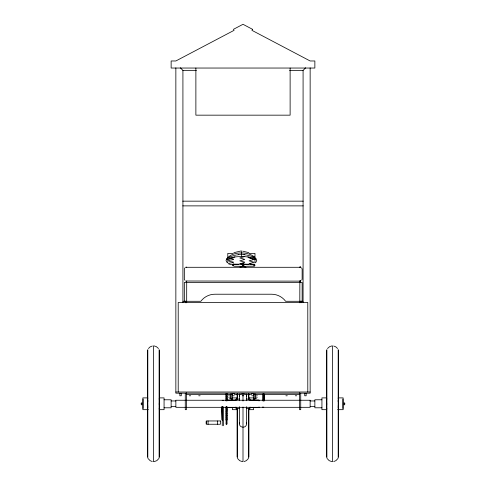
<?xml version="1.0" encoding="UTF-8"?>
<svg xmlns="http://www.w3.org/2000/svg" width="486" height="486" viewBox="0 0 486 486"><rect width="100%" height="100%" fill="white"/><g stroke="black" fill="none" stroke-linecap="round" stroke-linejoin="round"><path stroke-width="0.73" d="M233.566 265.465L233.559 265.951L233.559 265.538M233.559 264.645L233.566 264.159L253.984 264.238L253.984 264.651M253.978 265.544L253.971 266.03L253.971 265.617M253.978 264.724L253.984 264.238M246.062 393.775L246.414 394.626A3.536 3.536 0 0 1 246.414 396.455L246.536 395.507A3.536 2.886 0 0 0 246.414 394.76M239.464 400.75L239.464 395.537L239.938 393.775M246.536 406.703L246.536 423.81C246.657 428.974 238.134 427.85 239.586 422.899M246.414 396.254L246.414 394.626M227.788 257.629C233.353 251.365 249.403 251.365 254.974 257.629M300.19 281.017L299.886 281.212L300.542 281.127L185.707 281.017L186.442 281.266L186.448 282.445M186.745 267.148L185.646 267.294L300.84 267.294L299.747 267.148M300.591 281.017L300.069 281.017M244.798 256.505L239.78 257.951L244.798 259.396L239.78 260.848L244.707 262.142L244.063 262.738L239.78 263.74L242.289 264.348M254.093 256.547L252.835 257.064M301.763 280.143L302.146 279.164L302.146 269.232L301.709 267.956M184.777 267.956L184.34 269.232L184.34 279.164L184.729 280.143M158.843 458.571L156.808 460.667L154.056 461.657M248.376 458.571L246.335 460.667L244.172 461.56M337.904 458.571L335.869 460.667L333.7 461.56M148.424 348.511L150.131 346.901L152.3 346.008M327.485 348.511L329.702 346.609L331.944 345.917M227.017 258.619L226.008 260.411L226.768 262.124L227.788 262.89L227.788 259.639M303.082 302.474L303.082 70.397L305.7 67.779M300.293 281.212L299.911 281.127L300.305 281.017M227.588 258.188L229.69 256.948L233.736 255.575M234.878 256.912L227.788 259.731L226.512 258.85C235.819 255.8 246.943 255.8 256.25 258.85L254.974 259.731L247.884 256.912M233.9 252.677L241.378 250.879L241.378 256.565M231.099 398.247L230.394 398.38A1.409 0.948 -0.5 0 1 229.167 397.913A1.409 0.948 -0.5 0 1 229.167 396.971M300.299 281.212L300.038 282.445M299.911 281.127L300.409 281.017M234.337 255.442L236.135 255.053M250.326 257.55L249.075 257.926L254.087 259.378L249.075 260.824L254.087 262.27L249.075 263.716L252.835 264.578M236.779 254.95L238.711 254.652M147.44 409.528L147.957 409.467M248.51 398.107L249.026 398.04M338.043 398.107L338.56 398.04M238.413 254.506L241.378 254.196L244.349 254.506M185.603 301.211L182.918 301.296M253.419 266.164L246.396 266.243M240.102 266.298L234.331 266.231M238.741 264.542L234.902 264.499M180.3 67.779L182.918 70.397L196.435 70.397M289.565 70.397L303.082 70.397M182.779 201.161L303.221 201.161M182.779 205.876L303.221 205.876M233.073 253.4L227.788 253.4L227.788 258.157M249.306 253.4L254.974 253.4L254.974 258.157M244.415 264.341L245.825 264.341M303.082 301.296L285.653 301.296A17.508 17.508 0 0 0 271.516 294.224L214.97 294.224A17.508 17.508 0 0 0 200.833 301.296L184.34 301.296L184.34 282.445L302.146 282.445L302.146 301.296M175.853 392.008L310.147 392.008M179.383 393.417L181.74 393.417M232.399 393.417L234.756 393.417M241.821 393.417L244.179 393.417M251.244 393.417L253.601 393.417M304.26 393.417L306.617 393.417M226.98 393.909L226.154 393.909L226.154 400.731M186.454 394.359L232.751 394.359M234.27 394.359L251.73 394.359M253.249 394.359L299.546 394.359M189.279 395.774L190.694 395.774M198.707 395.774L200.117 395.774M232.867 395.774L234.282 395.774M242.295 395.774L243.705 395.774M251.718 395.774L253.133 395.774M285.883 395.774L287.293 395.774M295.306 395.774L296.721 395.774M226.154 396.242L226.859 396.242M226.506 396.862L226.98 396.862M147.41 397.894L142.866 397.894L142.866 409.674L148.169 409.674M159.53 397.894L164.068 397.894L164.068 409.674L159.53 409.674M232.399 397.894L237.697 397.894M248.303 397.894L253.601 397.894M326.471 397.894L321.932 397.894L321.932 409.674L326.471 409.674M338.59 397.894L343.134 397.894L343.134 409.674L337.831 409.674M226.506 398.058L226.98 398.058M231.221 398.38L230.394 398.38L230.394 393.994M254.779 398.38L255.606 398.38A1.409 0.948 0.5 0 0 256.833 397.913A1.409 0.948 0.5 0 0 256.833 396.971M231.221 398.526L232.399 398.526M253.601 398.526L254.779 398.526M226.154 398.69L226.859 398.69M239.653 399.073L235.929 399.073L235.929 400.519M246.347 399.073L250.071 399.073L250.071 400.64M226.506 399.723L226.98 399.723M164.068 399.778L171.139 399.778L171.139 407.79L164.068 407.79M321.932 399.778L314.861 399.778L314.861 407.79L321.932 407.79M226.98 400.014L235.929 400.014M250.071 400.021L259.02 400.021L259.02 400.968M171.139 400.956L175.853 400.956M310.147 400.956L314.861 400.956M171.139 406.612L175.853 406.612M310.147 406.612L314.861 406.612M226.98 407.554L235.929 407.554M250.071 407.547L259.02 407.547L259.02 406.934M226.506 407.851L226.98 407.851M239.653 408.495L235.929 408.495L235.929 407.049M246.347 408.495L250.071 408.495L250.071 407.116M226.154 408.884L226.859 408.884M226.506 409.516L226.98 409.516M237.697 409.674L232.399 409.674L232.399 407.948M248.303 409.674L253.601 409.674L253.601 407.869M226.506 410.706L226.98 410.706M226.154 411.332L226.859 411.332M226.154 413.659L226.98 413.665M226.506 415.342L226.98 415.342M226.154 415.834L226.859 415.834M226.154 417.82L226.859 417.82M226.506 418.95L226.98 418.95M226.269 419.218L226.743 419.218M226.154 419.582L226.859 419.582M226.269 420.694L226.743 420.694M226.154 421.095L226.859 421.095M206.246 421.66L206.246 423.549M226.154 422.334L226.859 422.334M226.154 423.282L226.859 423.282M226.154 423.92L226.859 423.92M248.48 264.469L246.438 264.451M300.415 301.205L301.903 301.296M338.043 409.467L338.56 409.528M248.51 409.467L249.026 409.528M147.44 398.04L147.957 398.107M244.051 254.652L245.983 254.95M154.056 345.917L156.298 346.609L158.515 348.511M331.944 461.657L329.192 460.667L327.157 458.571M242.411 461.657L239.665 460.667L237.624 458.571M300.816 267.294L299.917 267.203M242.721 251.147L248.862 252.677M246.627 255.053C250.15 256.019 255.253 256.523 256.754 260.411L255.994 262.124L254.974 262.89L254.974 259.731M229.805 258.479C242.18 260.089 219.35 259.731 233.231 262.051C235.546 262.962 221.507 263.114 233.231 264.943M300.713 267.294L300.038 267.13L300.64 267.294M333.7 346.008L335.869 346.901L337.576 348.511M152.3 461.56L150.131 460.667L148.096 458.571M300.445 267.294L300.081 267.294M254.901 398.247L255.606 398.38L255.606 393.994M300.33 267.294L299.856 267.13L300.208 267.294M239.586 394.76A3.536 2.886 0 0 0 239.464 395.507L239.586 396.254M246.414 422.899L246.536 423.81M239.464 395.537L239.586 396.455A3.536 3.536 0 0 1 239.586 394.626M222.066 406.97L222.266 420.062L222.09 406.94M222.066 406.715L222.266 420.062L222.084 406.77M263.849 393.867L263.947 401.005L263.843 393.873M263.849 394.116L263.947 400.871M233.566 264.159L233.566 264.572M263.831 393.946L263.922 400.95M344.787 403.198L344.787 404.376M344.197 402.608L344.197 404.966M342.897 399.073L342.897 408.495M338.42 350.582L338.42 456.986M338.189 349.519L338.189 458.055M332.533 345.874L332.533 461.7M326.878 349.519L326.878 458.055M326.641 350.582L326.641 456.986M310.147 67.882L310.147 393.186L175.853 393.186L175.853 67.882M307.79 392.008L307.79 302.474L178.21 302.474L178.21 392.008M306.144 393.417L306.144 395.774L304.728 395.774L304.728 393.417M300.968 301.296L300.968 302.802M300.725 393.186L300.725 409.674L299.546 409.674L299.546 392.743M299.856 281.266L299.807 302.802M290.124 68.04L290.124 115.164L195.876 115.164L195.876 68.04M263.734 393.958L263.734 400.871M263.734 406.958L263.734 407.347M262.555 393.958L262.555 400.871M262.555 406.958L262.555 407.347M254.779 393.709L254.779 400.245M253.601 393.709L253.601 400.027M248.893 393.806L248.893 399.364M248.893 408.21L248.893 456.986M248.656 393.806L248.656 399.535M248.656 408.647L248.656 458.055M246.536 395.537L246.536 400.75M245.825 267.567L245.825 266.692L240.175 266.692L240.175 267.567M243 395.015L243 401.029M243 407.043L243 461.7M239.464 406.703L239.464 423.81M237.344 393.806L237.344 399.535M237.344 408.647L237.344 458.055M237.107 393.806L237.107 399.364M237.107 408.21L237.107 456.986M232.399 393.709L232.399 400.027M231.221 393.709L231.221 400.245M226.98 393.684L226.98 400.938M226.98 406.855L226.98 420.159M226.859 393.909L226.859 400.731M226.859 406.843L226.859 424.242L226.154 424.242L226.154 406.843M226.743 393.873L226.743 400.719M226.743 406.855L226.743 423.774M226.039 393.684L226.039 400.938M226.039 406.855L226.039 420.159M223.445 400.221L223.445 400.713M223.445 406.812L223.445 425.724M222.266 400.221L222.266 400.713M222.266 406.667L222.266 425.724M217.436 420.955L217.436 424.254M208.081 420.955L208.081 424.254M186.697 282.445L186.679 302.802M186.63 281.266L186.63 282.445M186.454 392.743L186.454 409.674L185.275 409.674L185.275 393.186M185.518 301.296L185.518 302.802M182.918 70.397L182.918 302.474M181.272 393.417L181.272 395.774L179.856 395.774L179.856 393.417M159.359 350.582L159.359 456.986M159.122 349.519L159.122 458.055M153.467 345.874L153.467 461.7M147.811 349.519L147.811 458.055M147.58 350.582L147.58 456.986M143.103 399.073L143.103 408.495M141.803 402.608L141.803 404.966M141.213 403.198L141.213 404.376M243.589 265.702A0.893 0.662 87.3 0 1 242.702 266.067A0.893 0.662 87.3 0 1 242.411 264.858A0.893 0.662 87.3 0 1 243.298 264.487M233.809 265.696A0.893 0.893 0 0 1 232.575 265.399A0.893 0.893 0 0 1 232.879 264.171A0.893 0.893 0 0 1 234.106 264.469M242.636 264.493A0.893 0.772 -88.6 0 1 243.772 265.301A0.893 0.772 -88.6 0 1 242.593 266.042M253.358 264.767A0.893 0.863 86.7 0 1 254.846 264.803A0.893 0.863 86.7 0 1 254.075 266.128M242.222 264.42A0.893 0.893 0 0 1 243 263.078A0.893 0.893 0 0 1 243.778 264.42M242.222 264.827A0.893 0.893 0 0 1 243.577 264.591A0.893 0.893 0 0 1 243.577 265.964A0.893 0.893 0 0 1 242.222 265.727M240.722 267.245A2.357 0.437 0 0 1 243 266.692A2.357 0.437 0 0 1 245.278 267.245M237.49 399.206A0.705 0.346 8.3 0 1 236.998 398.72M237.065 398.642A0.705 0.346 8.3 0 1 237.49 398.526M237.49 409.042A0.705 0.346 -8.3 0 1 237.065 408.926M236.998 408.848A0.705 0.346 -8.3 0 1 237.18 408.489M229.167 396.023A1.409 0.948 -0.5 0 1 229.167 395.082M256.833 395.082A1.409 0.948 0.5 0 1 256.833 396.023M159.147 403.173A0.705 0.699 -90 0 1 159.147 404.395M159.475 398.72A0.705 0.346 -8.3 0 1 159.147 399.158M159.147 398.544A0.705 0.346 -8.3 0 1 159.402 398.642M159.402 408.926A0.705 0.346 8.3 0 1 159.147 409.03M159.147 408.416A0.705 0.346 8.3 0 1 159.475 408.848M147.957 401.533A0.705 0.608 14.1 0 1 147.957 400.355M147.957 407.213A0.705 0.608 -14.1 0 1 147.957 406.035M326.853 404.395A0.705 0.699 -90 0 1 326.853 403.173M326.853 399.158A0.705 0.346 8.3 0 1 326.525 398.72M326.598 398.642A0.705 0.346 8.3 0 1 326.853 398.544M326.853 409.03A0.705 0.346 -8.3 0 1 326.598 408.926M326.525 408.848A0.705 0.346 -8.3 0 1 326.853 408.416M338.043 400.355A0.705 0.608 -14.1 0 1 338.043 401.533M338.043 406.035A0.705 0.608 14.1 0 1 338.043 407.213M252.501 29.3L251.955 30.345L310.147 60.975L314.861 60.975L314.861 68.04L171.139 68.04L171.139 60.975L175.853 60.975L234.045 30.345L233.499 29.3L243 24.3L252.501 29.3M310.147 400.251L175.853 400.251L175.853 407.323L310.147 407.323L310.147 400.251M220.383 420.955L206.246 420.955L206.246 424.254L220.383 424.254L220.383 420.955"/></g></svg>
